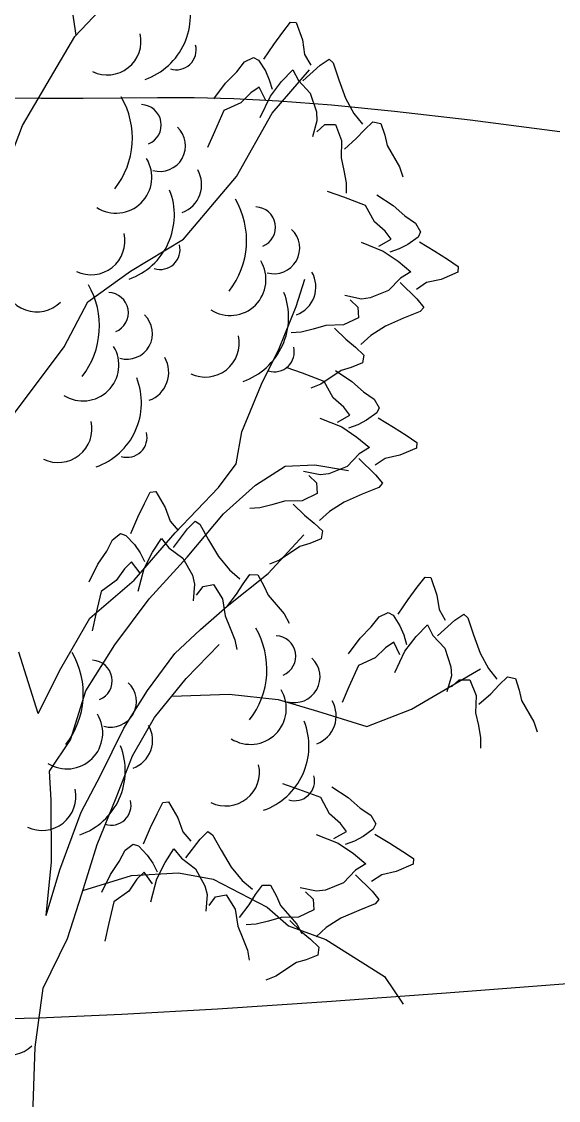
# Model space of a CAD drawing. Header units: millimetres. Extents: x 524954 to 526204, y 9523489 to 9524010.
# Drawn here: x 525868.6 to 525872.28, y 9523681.2 to 9523688.6 of the extents above; entities that cross this region are included whole.
import ezdxf

# ---------------------------------------------------------------- set-up
doc = ezdxf.new("R2010")
doc.units = ezdxf.units.MM
doc.linetypes.add('ACAD_ISO12W100', pattern=[21, 12, -3, 0, -3, 0, -3])
for name, color, linetype in [('Arbre', 34, 'ACAD_ISO12W100'), ('CN_02_00', 4, 'Continuous'), ('CN_05_00', 6, 'Continuous')]:
    doc.layers.add(name, color=color, linetype=linetype)

# ---------------------------------------------------------------- blocks, each defined once
blk = doc.blocks.new('v088')
at = {"linetype": 'Continuous'}
for p, q in [((0.3448, 10.1217), (0.2693, 10.6145)), ((0.3358, 10.1122), (0.6339, 10.4293)), ((0.1676, 9.8288), (0.3358, 10.1122)), ((1.6901, 9.587), (1.945, 9.8846)), ((-0.0246, 9.5014), (0.1676, 9.8288)), ((1.4442, 9.1527), (1.6901, 9.587)), ((-0.1306, 9.2193), (-0.0246, 9.5014)), ((1.08, 8.7222), (1.4442, 9.1527)), ((0.7177, 8.5032), (1.08, 8.7222)), ((0.4236, 8.2918), (0.7177, 8.5032)), ((1.8546, 8.2596), (1.9129, 8.4473)), ((0.2621, 7.9837), (0.4236, 8.2918)), ((1.7363, 7.971), (1.8546, 8.2596)), ((-0.0934, 7.5087), (0.2621, 7.9837)), ((1.617, 7.726), (1.7363, 7.971)), ((1.4808, 7.3998), (1.617, 7.726)), ((1.4418, 7.1813), (1.4808, 7.3998)), ((1.3209, 7.0171), (1.4418, 7.1813)), ((1.5755, 7.0348), (1.778, 7.1634)), ((1.778, 7.1634), (1.983, 7.1739)), ((1.983, 7.1739), (2.2139, 7.1352)), ((1.3557, 6.8374), (1.5755, 7.0348)), ((1.0227, 6.7061), (1.3209, 7.0171)), ((1.107, 6.54), (1.3557, 6.8374)), ((0.7433, 6.3831), (1.0227, 6.7061)), ((1.6628, 6.4272), (1.906, 6.6935)), ((0.8455, 6.2546), (1.107, 6.54)), ((0.4379, 6.1217), (0.7433, 6.3831)), ((1.3814, 6.2037), (1.6628, 6.4272)), ((0.6096, 5.9388), (0.8455, 6.2546)), ((1.1982, 6.0444), (1.3814, 6.2037)), ((0.2399, 5.7756), (0.4379, 6.1217)), ((1.0213, 5.879), (1.1982, 6.0444)), ((0.4109, 5.6237), (0.6096, 5.9388)), ((1.0995, 5.7065), (1.3247, 5.9413)), ((0.0846, 5.4676), (-0.0486, 5.8877)), ((0.8338, 5.6263), (1.0213, 5.879)), ((0.0846, 5.4676), (0.2399, 5.7756)), ((0.8812, 5.4407), (1.0995, 5.7065)), ((2.6462, 5.4963), (3.1193, 5.7735)), ((0.6713, 5.3679), (0.8338, 5.6263)), ((0.3061, 5.2857), (0.4109, 5.6237)), ((1.0006, 5.5861), (1.394, 5.6007)), ((1.394, 5.6007), (1.7306, 5.5642)), ((1.7306, 5.5642), (1.9997, 5.4827)), ((1.9997, 5.4827), (2.3377, 5.3779)), ((2.3377, 5.3779), (2.6462, 5.4963)), ((0.7312, 5.1764), (0.8812, 5.4407)), ((0.5102, 5.0412), (0.6713, 5.3679)), ((0.1613, 5.0712), (0.3061, 5.2857)), ((0.6191, 4.888), (0.7312, 5.1764)), ((0.1717, 4.8724), (0.1613, 5.0712)), ((0.3786, 4.7897), (0.5102, 5.0412)), ((0.489, 4.5681), (0.6191, 4.888)), ((0.1743, 4.4496), (0.1717, 4.8724)), ((0.2314, 4.3948), (0.3786, 4.7897)), ((0.3841, 4.2301), (0.489, 4.5681)), ((0.1384, 4.0819), (0.1743, 4.4496)), ((0.1384, 4.0819), (0.2314, 4.3948)), ((0.7235, 4.3553), (1.0465, 4.3745)), ((1.0465, 4.3745), (1.2838, 4.3297)), ((0.3911, 4.2526), (0.7235, 4.3553)), ((1.2838, 4.3297), (1.6547, 4.1385)), ((0.2848, 3.9233), (0.3841, 4.2301)), ((1.6547, 4.1385), (1.8004, 4.0109)), ((1.8004, 4.0109), (2.0573, 3.9168)), ((0.1177, 3.584), (0.2848, 3.9233)), ((2.0573, 3.9168), (2.4606, 3.664)), ((2.4606, 3.664), (2.589, 3.4739)), ((0.064, 3.1786), (0.1177, 3.584)), ((0.0445, 2.6247), (0.064, 3.1786))]:
    blk.add_line(p, q, dxfattribs=at)
at = {"color": 3, "linetype": 'Continuous'}
for p, q in [((1.7002, 10.0578), (1.7617, 10.1424)), ((1.7617, 10.1424), (1.8156, 10.2117)), ((1.8156, 10.2117), (1.8541, 10.2078)), ((1.8541, 10.2078), (1.8964, 10.0886)), ((1.8964, 10.0886), (1.9118, 9.9886)), ((1.631, 9.9578), (1.7002, 10.0578)), ((1.4463, 9.8693), (1.5002, 9.9386)), ((1.5002, 9.9386), (1.5617, 9.9693)), ((1.5617, 9.9693), (1.5963, 9.9501)), ((1.5963, 9.9501), (1.6425, 9.877)), ((1.9118, 9.9886), (1.9541, 9.9155)), ((2.0195, 9.9155), (2.081, 9.9578)), ((2.081, 9.9578), (2.1079, 9.9309)), ((2.1079, 9.9309), (2.1464, 9.8155)), ((1.3694, 9.7924), (1.4463, 9.8693)), ((1.6425, 9.877), (1.6694, 9.8155)), ((1.7541, 9.8039), (1.831, 9.8847)), ((1.831, 9.8847), (1.8695, 9.8116)), ((1.9002, 9.8078), (2.0195, 9.9155)), ((1.2886, 9.6847), (1.3694, 9.7924)), ((1.6694, 9.8155), (1.6887, 9.7501)), ((1.6771, 9.7039), (1.7541, 9.8039)), ((1.8695, 9.8116), (1.9502, 9.7232)), ((2.1464, 9.8155), (2.1926, 9.6885)), ((1.5425, 9.727), (1.4733, 9.6578)), ((1.6002, 9.7655), (1.5425, 9.727)), ((1.6425, 9.677), (1.6002, 9.7655)), ((1.6079, 9.5578), (1.6771, 9.7039)), ((1.9502, 9.7232), (1.9925, 9.5962)), ((1.4733, 9.6578), (1.3579, 9.6039)), ((2.1926, 9.6885), (2.2503, 9.5847)), ((1.3579, 9.6039), (1.2925, 9.4577)), ((1.9925, 9.5962), (1.9964, 9.5347)), ((2.2503, 9.5847), (2.308, 9.5116)), ((1.9964, 9.5347), (1.9656, 9.4231)), ((1.9964, 9.4577), (2.0502, 9.5077)), ((2.0502, 9.5077), (2.1233, 9.5077)), ((2.1233, 9.5077), (2.1656, 9.4)), ((2.3233, 9.4731), (2.381, 9.527)), ((2.381, 9.527), (2.4349, 9.5154)), ((2.4349, 9.5154), (2.4618, 9.4347)), ((1.2925, 9.4577), (1.2463, 9.35)), ((2.1849, 9.3385), (2.2657, 9.4116)), ((2.2657, 9.4116), (2.3233, 9.4731)), ((2.4618, 9.4347), (2.4772, 9.3654)), ((2.1656, 9.4), (2.1618, 9.2808)), ((2.4772, 9.3654), (2.5618, 9.2193)), ((2.1618, 9.2808), (2.181, 9.1923)), ((2.181, 9.1923), (2.1964, 9.1077)), ((2.5618, 9.2193), (2.5849, 9.15)), ((2.1964, 9.1077), (2.1964, 9.0385)), ((2.1801, 9.009), (2.0697, 9.0483)), ((2.3301, 8.953), (2.1801, 9.009)), ((2.4064, 9.0272), (2.519, 8.9533)), ((2.3912, 8.8412), (2.3301, 8.953)), ((2.519, 8.9533), (2.6006, 8.8814)), ((2.4646, 8.7765), (2.3912, 8.8412)), ((2.6006, 8.8814), (2.6731, 8.832)), ((2.6731, 8.832), (2.7077, 8.7725)), ((2.5067, 8.7213), (2.4646, 8.7765)), ((2.6907, 8.7368), (2.6207, 8.6861)), ((2.7077, 8.7725), (2.6907, 8.7368)), ((2.2998, 8.7005), (2.4501, 8.6406)), ((2.421, 8.6735), (2.5067, 8.7213)), ((2.6207, 8.6861), (2.5609, 8.6554)), ((2.7005, 8.7027), (2.8047, 8.6399)), ((2.4501, 8.6406), (2.5548, 8.5702)), ((2.5609, 8.6554), (2.4969, 8.632)), ((2.8047, 8.6399), (2.8931, 8.5838)), ((2.5548, 8.5702), (2.6402, 8.4985)), ((2.8931, 8.5838), (2.9656, 8.5345)), ((2.9656, 8.5345), (2.9641, 8.4958)), ((2.5697, 8.4555), (2.4865, 8.3693)), ((2.6402, 8.4985), (2.5697, 8.4555)), ((2.8478, 8.4461), (2.749, 8.4244)), ((2.9641, 8.4958), (2.8478, 8.4461)), ((2.4865, 8.3693), (2.3625, 8.3191)), ((2.5678, 8.4245), (2.6828, 8.3123)), ((2.749, 8.4244), (2.6787, 8.3776)), ((2.3013, 8.3113), (2.188, 8.335)), ((2.2245, 8.3065), (2.2778, 8.2559)), ((2.3625, 8.3191), (2.3013, 8.3113)), ((2.6828, 8.3123), (2.7289, 8.2536)), ((2.2778, 8.2559), (2.2824, 8.183)), ((2.7037, 8.225), (2.591, 8.1793)), ((2.7289, 8.2536), (2.7037, 8.225)), ((2.2824, 8.183), (2.1776, 8.1339)), ((2.591, 8.1793), (2.4672, 8.1253)), ((1.8878, 8.0848), (1.8187, 8.0804)), ((1.9713, 8.1055), (1.8878, 8.0848)), ((2.0584, 8.1303), (1.9713, 8.1055)), ((2.1776, 8.1339), (2.0584, 8.1303)), ((2.1174, 8.1109), (2.1954, 8.0349)), ((2.4672, 8.1253), (2.3672, 8.0611)), ((2.1954, 8.0349), (2.2605, 7.9811)), ((2.3672, 8.0611), (2.2979, 7.9989)), ((2.2605, 7.9811), (2.3179, 7.927)), ((2.3179, 7.927), (2.3098, 7.8725)), ((2.3098, 7.8725), (2.2308, 7.8405)), ((1.8965, 7.8022), (1.7861, 7.8414)), ((2.0465, 7.7461), (1.8965, 7.8022)), ((2.1627, 7.8208), (2.0222, 7.7271)), ((2.1227, 7.8203), (2.2353, 7.7465)), ((2.2308, 7.8405), (2.1627, 7.8208)), ((2.0222, 7.7271), (1.9545, 7.6997)), ((2.1075, 7.6343), (2.0465, 7.7461)), ((2.2353, 7.7465), (2.3169, 7.6746)), ((2.1809, 7.5696), (2.1075, 7.6343)), ((2.3169, 7.6746), (2.3894, 7.6252)), ((2.3894, 7.6252), (2.424, 7.5657)), ((2.223, 7.5144), (2.1809, 7.5696)), ((2.424, 7.5657), (2.407, 7.5299)), ((2.0162, 7.4937), (2.1664, 7.4338)), ((2.1373, 7.4666), (2.223, 7.5144)), ((2.337, 7.4793), (2.2772, 7.4485)), ((2.407, 7.5299), (2.337, 7.4793)), ((2.4169, 7.4959), (2.521, 7.4331)), ((2.1664, 7.4338), (2.2711, 7.3633)), ((2.2772, 7.4485), (2.2132, 7.4252)), ((2.521, 7.4331), (2.6094, 7.377)), ((2.2711, 7.3633), (2.3565, 7.2916)), ((2.6094, 7.377), (2.6819, 7.3276)), ((2.3565, 7.2916), (2.286, 7.2486)), ((2.6805, 7.289), (2.5641, 7.2392)), ((2.6819, 7.3276), (2.6805, 7.289)), ((2.286, 7.2486), (2.2028, 7.1624)), ((2.2841, 7.2177), (2.3991, 7.1055)), ((2.4653, 7.2176), (2.395, 7.1707)), ((2.5641, 7.2392), (2.4653, 7.2176)), ((2.0176, 7.1045), (1.9044, 7.1282)), ((2.0788, 7.1122), (2.0176, 7.1045)), ((2.2028, 7.1624), (2.0788, 7.1122)), ((1.9408, 7.0996), (1.9941, 7.049)), ((1.9941, 7.049), (1.9988, 6.9761)), ((2.3991, 7.1055), (2.4452, 7.0467)), ((2.4452, 7.0467), (2.4201, 7.0181)), ((0.8128, 6.9092), (0.8527, 6.9872)), ((0.8527, 6.9872), (0.8913, 6.9906)), ((0.8913, 6.9906), (0.9551, 6.8814)), ((1.9988, 6.9761), (1.8939, 6.9271)), ((2.3073, 6.9725), (2.1835, 6.9184)), ((2.4201, 7.0181), (2.3073, 6.9725)), ((0.7681, 6.8145), (0.8128, 6.9092)), ((1.6876, 6.8986), (1.6041, 6.8779)), ((1.7747, 6.9234), (1.6876, 6.8986)), ((1.8939, 6.9271), (1.7747, 6.9234)), ((1.8337, 6.904), (1.9118, 6.828)), ((2.1835, 6.9184), (2.0835, 6.8543)), ((0.7187, 6.7034), (0.7681, 6.8145)), ((0.9551, 6.8814), (0.9888, 6.786)), ((1.6041, 6.8779), (1.535, 6.8736)), ((1.9118, 6.828), (1.9768, 6.7743)), ((2.0835, 6.8543), (2.0142, 6.7921)), ((0.9888, 6.786), (1.0441, 6.7221)), ((1.1083, 6.7343), (1.1609, 6.7873)), ((1.1609, 6.7873), (1.1923, 6.7659)), ((1.1923, 6.7659), (1.2517, 6.6597)), ((1.9768, 6.7743), (2.0342, 6.7201)), ((0.5938, 6.6601), (0.6485, 6.7018)), ((0.6485, 6.7018), (0.6861, 6.6893)), ((0.6861, 6.6893), (0.7451, 6.6262)), ((0.8684, 6.5752), (0.9289, 6.6689)), ((0.9289, 6.6689), (0.9803, 6.6043)), ((1.0112, 6.6062), (1.1083, 6.7343)), ((2.0261, 6.6656), (1.9472, 6.6337)), ((2.0342, 6.7201), (2.0261, 6.6656)), ((0.5538, 6.582), (0.5938, 6.6601)), ((0.7451, 6.6262), (0.7831, 6.5707)), ((0.9803, 6.6043), (1.0762, 6.5324)), ((1.2517, 6.6597), (1.3207, 6.5436)), ((1.879, 6.6139), (1.7385, 6.5203)), ((1.9472, 6.6337), (1.879, 6.6139)), ((0.4926, 6.4921), (0.5538, 6.582)), ((0.7831, 6.5707), (0.8142, 6.5101)), ((0.8114, 6.4626), (0.8684, 6.5752)), ((1.0762, 6.5324), (1.1414, 6.4156)), ((1.3207, 6.5436), (1.3968, 6.4523)), ((1.7385, 6.5203), (1.6708, 6.4929)), ((0.4333, 6.3712), (0.4926, 6.4921)), ((0.6749, 6.4601), (0.6198, 6.3792)), ((0.7244, 6.5087), (0.6749, 6.4601)), ((0.7824, 6.4297), (0.7244, 6.5087)), ((0.7707, 6.306), (0.8114, 6.4626)), ((1.3968, 6.4523), (1.4671, 6.3913)), ((0.6198, 6.3792), (0.5164, 6.3047)), ((1.1414, 6.4156), (1.1567, 6.3559)), ((1.4894, 6.3564), (1.536, 6.4201)), ((1.536, 6.4201), (1.5911, 6.4188)), ((1.5911, 6.4188), (1.6326, 6.3444)), ((2.6849, 6.3343), (2.7388, 6.4036)), ((2.7388, 6.4036), (2.7772, 6.3997)), ((2.7772, 6.3997), (2.8196, 6.2805)), ((0.5164, 6.3047), (0.4795, 6.1489)), ((1.1567, 6.3559), (1.1472, 6.2405)), ((1.171, 6.2803), (1.2146, 6.3394)), ((1.2146, 6.3394), (1.2864, 6.3531)), ((1.2864, 6.3531), (1.3481, 6.2552)), ((1.4442, 6.2852), (1.4894, 6.3564)), ((1.6326, 6.3444), (1.6606, 6.2793)), ((2.6234, 6.2497), (2.6849, 6.3343)), ((1.3481, 6.2552), (1.3665, 6.1373)), ((1.3784, 6.1983), (1.4442, 6.2852)), ((1.6606, 6.2793), (1.771, 6.1515)), ((2.5541, 6.1497), (2.6234, 6.2497)), ((2.8196, 6.2805), (2.8349, 6.1805)), ((0.4795, 6.1489), (0.4542, 6.0345)), ((1.771, 6.1515), (1.8066, 6.0878)), ((2.4234, 6.1305), (2.4849, 6.1612)), ((2.4849, 6.1612), (2.5195, 6.142)), ((2.8349, 6.1805), (2.8773, 6.1074)), ((2.9427, 6.1074), (3.0042, 6.1497)), ((3.0042, 6.1497), (3.0311, 6.1228)), ((1.3665, 6.1373), (1.4019, 6.054)), ((2.3695, 6.0612), (2.4234, 6.1305)), ((2.5195, 6.142), (2.5657, 6.0689)), ((2.6772, 5.9958), (2.7542, 6.0766)), ((2.7542, 6.0766), (2.7926, 6.0035)), ((2.8234, 5.9997), (2.9427, 6.1074)), ((3.0311, 6.1228), (3.0696, 6.0074)), ((1.4019, 6.054), (1.4328, 5.9737)), ((2.2926, 5.9843), (2.3695, 6.0612)), ((2.5657, 6.0689), (2.5926, 6.0074)), ((2.5926, 6.0074), (2.6118, 5.942)), ((2.6003, 5.8958), (2.6772, 5.9958)), ((2.7926, 6.0035), (2.8734, 5.9151)), ((3.0696, 6.0074), (3.1158, 5.8804)), ((1.4328, 5.9737), (1.4458, 5.9057)), ((2.2118, 5.8766), (2.2926, 5.9843)), ((2.5234, 5.9574), (2.4657, 5.9189)), ((2.5657, 5.8689), (2.5234, 5.9574)), ((2.3964, 5.8497), (2.281, 5.7958)), ((2.4657, 5.9189), (2.3964, 5.8497)), ((2.5311, 5.7497), (2.6003, 5.8958)), ((2.8734, 5.9151), (2.9157, 5.7881)), ((3.1158, 5.8804), (3.1734, 5.7766)), ((2.281, 5.7958), (2.2156, 5.6496)), ((2.9157, 5.7881), (2.9196, 5.7266)), ((3.1734, 5.7766), (3.2311, 5.7035)), ((2.9196, 5.7266), (2.8888, 5.615)), ((3.2465, 5.665), (3.3042, 5.7189)), ((3.3042, 5.7189), (3.3581, 5.7073)), ((3.3581, 5.7073), (3.385, 5.6266)), ((2.2156, 5.6496), (2.1695, 5.5419)), ((2.9196, 5.6496), (2.9734, 5.6996)), ((2.9734, 5.6996), (3.0465, 5.6996)), ((3.0465, 5.6996), (3.0888, 5.5919)), ((3.1888, 5.6035), (3.2465, 5.665)), ((3.385, 5.6266), (3.4004, 5.5573)), ((3.0888, 5.5919), (3.085, 5.4727)), ((3.1081, 5.5304), (3.1888, 5.6035)), ((3.4004, 5.5573), (3.485, 5.4112)), ((3.085, 5.4727), (3.1042, 5.3842)), ((3.485, 5.4112), (3.5081, 5.3419)), ((3.1042, 5.3842), (3.1196, 5.2996)), ((3.1196, 5.2996), (3.1196, 5.2304)), ((1.8724, 4.9461), (1.762, 4.9854)), ((2.0987, 4.9642), (2.2113, 4.8904)), ((2.0224, 4.89), (1.8724, 4.9461)), ((2.0834, 4.7783), (2.0224, 4.89)), ((2.2113, 4.8904), (2.2929, 4.8185)), ((0.8993, 4.7791), (0.9393, 4.8572)), ((0.9393, 4.8572), (0.9778, 4.8606)), ((0.9778, 4.8606), (1.0416, 4.7513)), ((2.2929, 4.8185), (2.3654, 4.7691)), ((0.8546, 4.6845), (0.8993, 4.7791)), ((1.0416, 4.7513), (1.0754, 4.656)), ((2.1569, 4.7135), (2.0834, 4.7783)), ((2.3654, 4.7691), (2.4, 4.7096)), ((0.8053, 4.5733), (0.8546, 4.6845)), ((2.1989, 4.6584), (2.1569, 4.7135)), ((2.383, 4.6739), (2.3129, 4.6232)), ((2.4, 4.7096), (2.383, 4.6739)), ((1.0754, 4.656), (1.1306, 4.592)), ((1.0978, 4.4762), (1.1948, 4.6042)), ((1.1948, 4.6042), (1.2474, 4.6573)), ((1.2474, 4.6573), (1.2789, 4.6359)), ((1.2789, 4.6359), (1.3382, 4.5297)), ((1.9921, 4.6376), (2.1424, 4.5777)), ((2.1133, 4.6106), (2.1989, 4.6584)), ((2.2532, 4.5924), (2.1892, 4.5691)), ((2.3129, 4.6232), (2.2532, 4.5924)), ((2.3928, 4.6398), (2.497, 4.577)), ((0.6404, 4.452), (0.6804, 4.53)), ((0.6804, 4.53), (0.7351, 4.5718)), ((0.7351, 4.5718), (0.7727, 4.5593)), ((0.7727, 4.5593), (0.8317, 4.4961)), ((0.9549, 4.4451), (1.0154, 4.5388)), ((1.0154, 4.5388), (1.0668, 4.4742)), ((1.3382, 4.5297), (1.4072, 4.4136)), ((2.1424, 4.5777), (2.247, 4.5072)), ((2.497, 4.577), (2.5853, 4.5209)), ((2.5853, 4.5209), (2.6578, 4.4715)), ((0.5791, 4.362), (0.6404, 4.452)), ((0.8317, 4.4961), (0.8696, 4.4407)), ((0.898, 4.3325), (0.9549, 4.4451)), ((1.0668, 4.4742), (1.1627, 4.4024)), ((2.247, 4.5072), (2.3325, 4.4356)), ((2.6578, 4.4715), (2.6564, 4.4329)), ((0.8109, 4.3786), (0.7614, 4.3301)), ((0.869, 4.2996), (0.8109, 4.3786)), ((0.8696, 4.4407), (0.9007, 4.38)), ((1.1627, 4.4024), (1.228, 4.2856)), ((1.4072, 4.4136), (1.4833, 4.3223)), ((2.262, 4.3926), (2.1788, 4.3064)), ((2.3325, 4.4356), (2.262, 4.3926)), ((2.5401, 4.3831), (2.4412, 4.3615)), ((2.6564, 4.4329), (2.5401, 4.3831)), ((0.5199, 4.2411), (0.5791, 4.362)), ((0.7614, 4.3301), (0.7063, 4.2491)), ((0.8572, 4.176), (0.898, 4.3325)), ((1.4833, 4.3223), (1.5536, 4.2613)), ((2.1788, 4.3064), (2.0548, 4.2561)), ((2.2601, 4.3616), (2.3751, 4.2494)), ((2.4412, 4.3615), (2.371, 4.3146)), ((0.7063, 4.2491), (0.603, 4.1747)), ((1.228, 4.2856), (1.2432, 4.2258)), ((1.2432, 4.2258), (1.2338, 4.1105)), ((1.3011, 4.2094), (1.373, 4.223)), ((1.373, 4.223), (1.4346, 4.1251)), ((1.5307, 4.1551), (1.5759, 4.2264)), ((1.5759, 4.2264), (1.6226, 4.29)), ((1.6226, 4.29), (1.6776, 4.2887)), ((1.6776, 4.2887), (1.7191, 4.2144)), ((1.9936, 4.2484), (1.8803, 4.2721)), ((1.9168, 4.2436), (1.9701, 4.193)), ((2.0548, 4.2561), (1.9936, 4.2484)), ((2.3751, 4.2494), (2.4212, 4.1906)), ((0.603, 4.1747), (0.566, 4.0189)), ((1.2576, 4.1502), (1.3011, 4.2094)), ((1.465, 4.0683), (1.5307, 4.1551)), ((1.7191, 4.2144), (1.7472, 4.1493)), ((1.7472, 4.1493), (1.8576, 4.0214)), ((1.9701, 4.193), (1.9747, 4.12)), ((2.396, 4.1621), (2.2833, 4.1164)), ((2.4212, 4.1906), (2.396, 4.1621)), ((1.4346, 4.1251), (1.4531, 4.0073)), ((1.9747, 4.12), (1.8699, 4.071)), ((2.2833, 4.1164), (2.1595, 4.0623)), ((0.566, 4.0189), (0.5407, 3.9045)), ((1.4531, 4.0073), (1.4885, 3.9239)), ((1.5801, 4.0219), (1.511, 4.0175)), ((1.6636, 4.0426), (1.5801, 4.0219)), ((1.7506, 4.0673), (1.6636, 4.0426)), ((1.8699, 4.071), (1.7506, 4.0673)), ((1.8097, 4.0479), (1.8877, 3.9719)), ((1.8576, 4.0214), (1.8932, 3.9577)), ((2.0595, 3.9982), (1.9902, 3.936)), ((2.1595, 4.0623), (2.0595, 3.9982)), ((1.4885, 3.9239), (1.5194, 3.8437)), ((1.8877, 3.9719), (1.9528, 3.9182)), ((1.9528, 3.9182), (2.0102, 3.864)), ((2.0102, 3.864), (2.002, 3.8096)), ((1.5194, 3.8437), (1.5323, 3.7756)), ((1.9231, 3.7776), (1.855, 3.7579)), ((2.002, 3.8096), (1.9231, 3.7776)), ((1.855, 3.7579), (1.7144, 3.6642)), ((1.7144, 3.6642), (1.6468, 3.6368))]:
    blk.add_line(p, q, dxfattribs=at)
for centre, major_axis, start_param, end_param in [((0.6623, 10.2582), (-0.3298, 0.3298), 2.69514, 4.302022), ((0.5573, 10.0804), (0.1641, 0.1641), 3.478918, 5.717341), ((1.0314, 10.0206), (0.0964, 0.0964), 3.62262, 5.745019), ((0.1648, 9.4153), (0.3995, 0.3995), 4.836335, 6.022049), ((0.7881, 9.5054), (-0.099, 0.099), 2.746913, 5.46049), ((0.9181, 9.3628), (0.1246, 0.1246), 3.651933, 6.315792), ((0.617, 9.1466), (-0.1741, 0.1741), 1.793126, 4.475865), ((1.0008, 9.0963), (-0.1445, 0.1445), 2.713295, 4.448408), ((0.5518, 8.8878), (-0.3298, 0.3298), 2.69514, 4.302022), ((0.9486, 8.7133), (-0.3995, 0.3995), 3.265538, 4.451253), ((1.5719, 8.8034), (0.099, 0.099), 4.31771, 7.031286), ((0.4467, 8.71), (-0.1641, 0.1641), 1.908121, 4.146545), ((1.7019, 8.6608), (0.1246, 0.1246), 3.651933, 6.315792), ((0.9208, 8.6502), (0.0964, 0.0964), 3.62262, 5.745019), ((1.4008, 8.4446), (0.1741, 0.1741), 3.363922, 6.046661), ((1.7845, 8.3943), (-0.1445, 0.1445), 2.713295, 4.448408), ((0.0741, 8.4554), (0.1641, 0.1641), 2.463212, 4.701636), ((-0.0612, 8.1267), (-0.3995, 0.3995), 3.265538, 4.451253), ((0.5622, 8.2168), (0.099, 0.099), 4.31771, 7.031286), ((1.3355, 8.1858), (-0.3298, 0.3298), 2.69514, 4.302022), ((0.6922, 8.0742), (-0.1246, 0.1246), 2.081137, 4.744996), ((1.2305, 8.008), (0.1641, 0.1641), 3.478918, 5.717341), ((0.391, 7.858), (0.1741, 0.1741), 3.363922, 6.046661), ((1.7045, 7.9482), (-0.0964, 0.0964), 2.051824, 4.174223), ((0.7748, 7.8077), (-0.1445, 0.1445), 2.713295, 4.448408), ((0.3258, 7.5992), (0.3298, 0.3298), 4.265936, 5.872819), ((0.2207, 7.4214), (0.1641, 0.1641), 3.478918, 5.717341), ((0.6948, 7.3616), (-0.0964, 0.0964), 2.051824, 4.174223), ((1.088, 5.7707), (-0.3995, 0.3995), 3.265538, 4.451253), ((1.7113, 5.8608), (0.099, 0.099), 4.31771, 7.031286), ((-0.1718, 5.6024), (0.3995, 0.3995), 4.836335, 6.022049), ((0.4516, 5.6925), (0.099, 0.099), 4.31771, 7.031286), ((1.8413, 5.7182), (-0.1246, 0.1246), 2.081137, 4.744996), ((0.5816, 5.5499), (0.1246, 0.1246), 3.651933, 6.315792), ((1.5402, 5.502), (0.1741, 0.1741), 3.363922, 6.046661), ((1.924, 5.4517), (-0.1445, 0.1445), 2.713295, 4.448408), ((0.2804, 5.3337), (0.1741, 0.1741), 3.363922, 6.046661), ((1.4749, 5.2432), (0.3298, 0.3298), 4.265936, 5.872819), ((0.6642, 5.2834), (-0.1445, 0.1445), 2.713295, 4.448408), ((0.2152, 5.0749), (-0.3298, 0.3298), 2.69514, 4.302022), ((1.3699, 5.0654), (-0.1641, 0.1641), 1.908121, 4.146545), ((1.844, 5.0056), (-0.0964, 0.0964), 2.051824, 4.174223), ((0.1101, 4.8971), (-0.1641, 0.1641), 1.908121, 4.146545), ((0.5842, 4.8373), (0.0964, 0.0964), 3.62262, 5.745019), ((-0.1231, 3.3539), (0.1641, 0.1641), 2.463212, 4.701636)]:
    blk.add_ellipse(centre, major_axis=major_axis, ratio=1, start_param=start_param, end_param=end_param, dxfattribs=at)

msp = doc.modelspace()

# ---------------------------------------------------------------- linework, layer by layer
at = {"layer": 'CN_02_00', "elevation": 276, "flags": 128}
msp.add_lwpolyline([(525864.3384, 9523688.063), (525864.777, 9523688.0637), (525865.2167, 9523688.0691), (525865.6545, 9523688.0766), (525866.0872, 9523688.0831), (525866.5117, 9523688.0865), (525866.9252, 9523688.087), (525867.3249, 9523688.0853), (525867.708, 9523688.0824), (525868.0717, 9523688.079), (525868.4133, 9523688.076), (525868.73, 9523688.0742), (525869.019, 9523688.0745), (525869.2808, 9523688.077), (525869.5289, 9523688.0794), (525869.7802, 9523688.0789), (525870.0515, 9523688.0722), (525870.3596, 9523688.0567), (525870.7213, 9523688.0291), (525871.1535, 9523687.9867), (525871.6729, 9523687.9263), (525872.2899, 9523687.8466)], dxfattribs=at)
at = {"layer": 'CN_05_00', "elevation": 275, "flags": 128}
msp.add_lwpolyline([(525862.658, 9523682.8569), (525862.7685, 9523682.8143), (525863.1058, 9523682.6921), (525863.4665, 9523682.5716), (525863.8475, 9523682.454), (525864.2433, 9523682.3409), (525864.6484, 9523682.2337), (525865.057, 9523682.134), (525865.4637, 9523682.0433), (525865.8629, 9523681.963), (525866.249, 9523681.8948), (525866.6198, 9523681.8399), (525866.9868, 9523681.7983), (525867.3648, 9523681.7702), (525867.7687, 9523681.7553), (525868.2133, 9523681.7536), (525868.7135, 9523681.765), (525869.2843, 9523681.7894), (525869.9403, 9523681.8268), (525870.6892, 9523681.8765), (525871.5095, 9523681.9359), (525872.372, 9523682.0017)], dxfattribs=at)

# ---------------------------------------------------------------- block references
at = {"layer": 'Arbre'}
msp.add_blockref('v088', (525868.626, 9523678.3854), dxfattribs=at)

doc.saveas('drawing.dxf')
